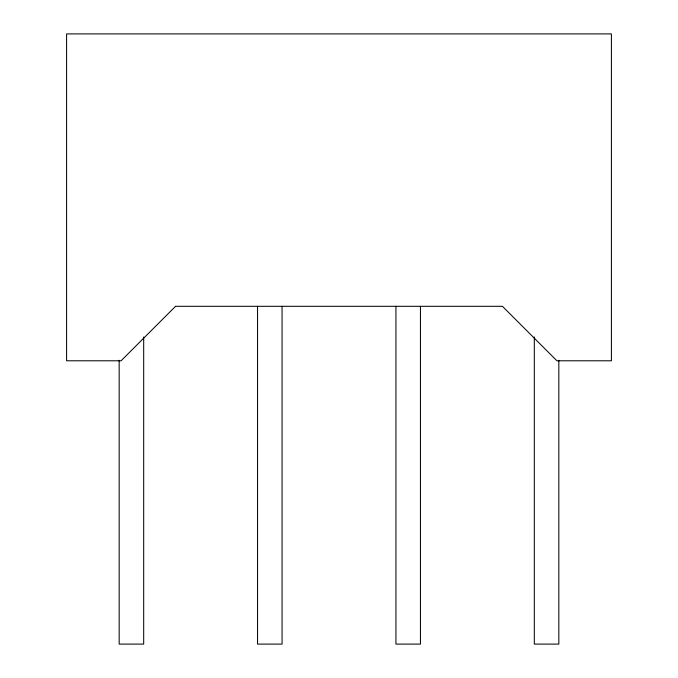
<?xml version="1.0" encoding="UTF-8"?>
<svg xmlns="http://www.w3.org/2000/svg" width="678" height="678" viewBox="0 0 678 678"><rect width="100%" height="100%" fill="white"/><g stroke="black" fill="none" stroke-linecap="round" stroke-linejoin="round"><path stroke-width="1.02" d="M558.833 360.315L558.833 644.1L534.315 644.1L534.315 337.017M420.453 306.312L420.453 644.1L395.935 644.1L395.935 306.312M282.065 306.312L282.065 644.1L257.547 644.1L257.547 306.312M143.685 337.017L143.685 644.1L119.167 644.1L119.167 360.315M175.551 306.312L121.074 360.789L66.588 360.789L66.588 33.9L611.412 33.9L611.412 360.789L556.926 360.789L502.449 306.312L175.551 306.312"/></g></svg>
